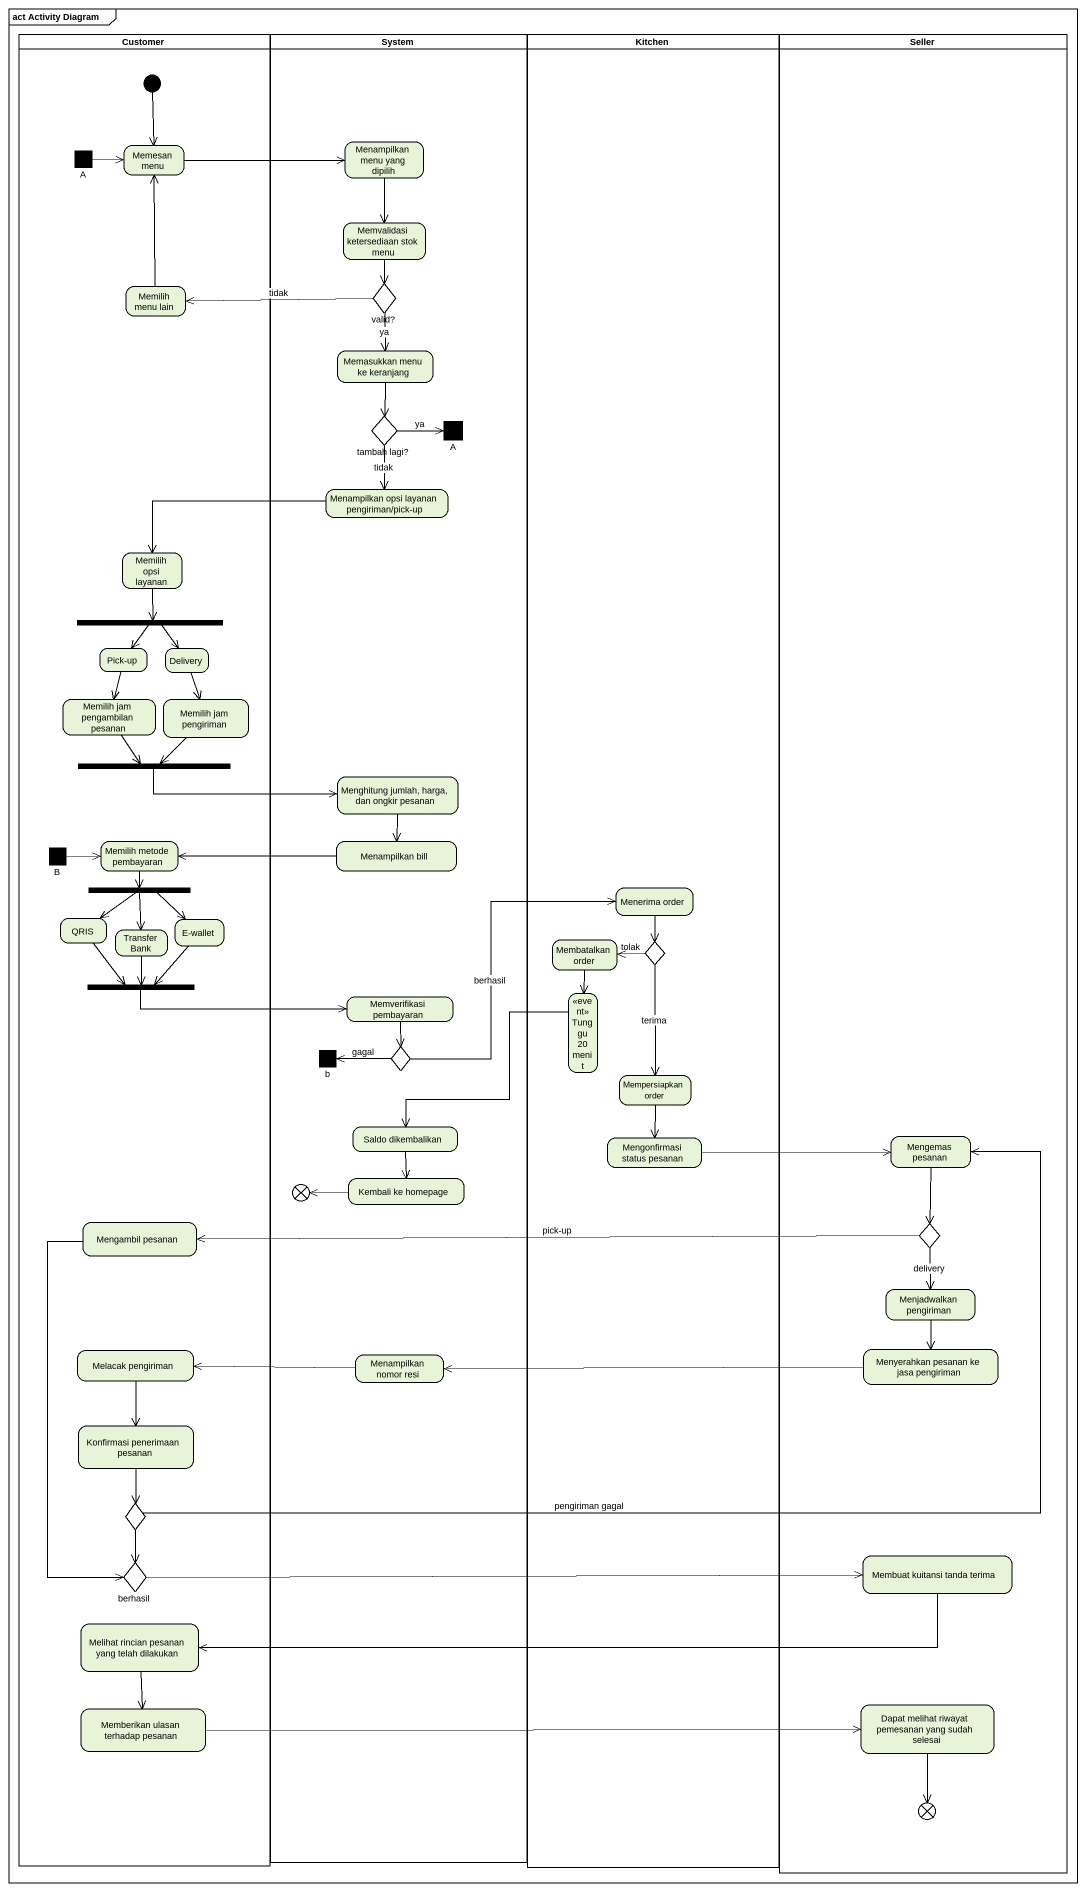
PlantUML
@startuml
mainframe act Activity Diagram
hide empty description
state Customer <<partition>> {
  state A <<fork>>
  state "Memesan menu" as Memesan_menu
  state "Memilih menu lain" as Memilih_menu_lain
  state "Memilih opsi layanan" as Memilih_opsi_layanan
  state fork1 <<fork>>
  state "Pick-up" as Pick_up
  state Delivery
  state "Memilih jam pengambilan pesanan" as Memilih_jam_pengambilan
  state "Memilih jam pengiriman" as Memilih_jam_pengiriman
  state fork2 <<join>>
  state B <<fork>>
  state "Memilih metode pembayaran" as Memilih_metode_pembayaran
  state fork3 <<fork>>
  state QRIS
  state "Transfer Bank" as Transfer_Bank
  state "E-wallet" as E_wallet
  state fork4 <<join>>
  state "Mengambil pesanan" as Mengambil_pesanan
  state "Melacak pengiriman" as Melacak_pengiriman
  state "Konfirmasi penerimaan pesanan" as Konfirmasi_penerimaan
  state choice4 <<choice>>
  state berhasil <<choice>>
  state "Melihat rincian pesanan yang telah dilakukan" as Melihat_rincian_pesanan
  state "Memberikan ulasan terhadap pesanan" as Memberikan_ulasan_terhadap
  [*] --> Memesan_menu
}
state System <<partition>> {
  state "Menampilkan menu yang dipilih" as Menampilkan_menu_yang
  state "Memvalidasi ketersediaan stok menu" as Memvalidasi_ketersediaan
  state "valid?" as valid <<choice>>
  state "Memasukkan menu ke keranjang" as Memasukkan_menu_ke_keranjang
  state "tambah lagi?" as tambah_lagi <<choice>>
  state "A" as A_2 <<join>>
  state "Menampilkan opsi layanan pengiriman/pick-up" as Menampilkan_opsi_layanan
  state "Menghitung jumlah, harga, dan ongkir pesanan" as Menghitung_jumlah_harga_dan
  state "Menampilkan bill" as Menampilkan_bill
  state "Memverifikasi pembayaran" as Memverifikasi_pembayaran
  state b <<join>>
  state choice2 <<choice>>
  state "Saldo dikembalikan" as Saldo_dikembalikan
  state flowfinal1 <<end>>
  state "Kembali ke homepage" as Kembali_ke_homepage
  state "Menampilkan nomor resi" as Menampilkan_nomor_resi
}
state Kitchen <<partition>> {
  state "Menerima order" as Menerima_order
  state "Membatalkan order" as Membatalkan_order
  state choice1 <<choice>>
  state "Tunggu 20 menit" as Tunggu_20_menit <<event>>
  state "Mempersiapkan order" as Mempersiapkan_order
  state "Mengonfirmasi status pesanan" as Mengonfirmasi_status_pesanan
}
state Seller <<partition>> {
  state "Mengemas pesanan" as Mengemas_pesanan
  state choice3 <<choice>>
  state "Menjadwalkan pengiriman" as Menjadwalkan_pengiriman
  state "Menyerahkan pesanan ke jasa pengiriman" as Menyerahkan_pesanan_ke_jasa
  state "Membuat kuitansi tanda terima" as Membuat_kuitansi_tanda
  state "Dapat melihat riwayat pemesanan yang sudah selesai" as Dapat_melihat_riwayat
  state flowfinal2 <<end>>
}
A -right-> Memesan_menu
Memesan_menu -right-> Menampilkan_menu_yang
Menampilkan_menu_yang --> Memvalidasi_ketersediaan
Memvalidasi_ketersediaan --> valid
Memilih_menu_lain -up-> Memesan_menu
valid -left-> Memilih_menu_lain : tidak
valid --> Memasukkan_menu_ke_keranjang : ya
Memasukkan_menu_ke_keranjang --> tambah_lagi
tambah_lagi -right-> A_2 : ya
tambah_lagi --> Menampilkan_opsi_layanan : tidak
Menampilkan_opsi_layanan -left-> Memilih_opsi_layanan
Memilih_opsi_layanan --> fork1
fork1 --> Pick_up
fork1 --> Delivery
Pick_up --> Memilih_jam_pengambilan
Delivery --> Memilih_jam_pengiriman
Memilih_jam_pengambilan --> fork2
Memilih_jam_pengiriman --> fork2
fork2 -right-> Menghitung_jumlah_harga_dan
Menghitung_jumlah_harga_dan --> Menampilkan_bill
B -right-> Memilih_metode_pembayaran
Memilih_metode_pembayaran --> fork3
Menampilkan_bill -left-> Memilih_metode_pembayaran
fork3 --> QRIS
fork3 --> Transfer_Bank
fork3 --> E_wallet
Menerima_order --> choice1
QRIS --> fork4
Transfer_Bank --> fork4
E_wallet --> fork4
Membatalkan_order --> Tunggu_20_menit
choice1 -left-> Membatalkan_order : tolak
choice1 --> Mempersiapkan_order : terima
fork4 -right-> Memverifikasi_pembayaran
Memverifikasi_pembayaran --> choice2
Tunggu_20_menit -left-> Saldo_dikembalikan
choice2 -up-> Menerima_order : berhasil
choice2 -left-> b : gagal
Mempersiapkan_order --> Mengonfirmasi_status_pesanan
Saldo_dikembalikan --> Kembali_ke_homepage
Mengonfirmasi_status_pesanan -right-> Mengemas_pesanan
Mengemas_pesanan --> choice3
Kembali_ke_homepage -left-> flowfinal1
Mengambil_pesanan --> berhasil
choice3 -left-> Mengambil_pesanan : pick-up
choice3 --> Menjadwalkan_pengiriman : delivery
Menjadwalkan_pengiriman --> Menyerahkan_pesanan_ke_jasa
Melacak_pengiriman --> Konfirmasi_penerimaan
Menampilkan_nomor_resi -left-> Melacak_pengiriman
Menyerahkan_pesanan_ke_jasa -left-> Menampilkan_nomor_resi
Konfirmasi_penerimaan --> choice4
choice4 -right-> Mengemas_pesanan : pengiriman gagal
choice4 --> berhasil
berhasil -right-> Membuat_kuitansi_tanda
Membuat_kuitansi_tanda -left-> Melihat_rincian_pesanan
Melihat_rincian_pesanan --> Memberikan_ulasan_terhadap
Memberikan_ulasan_terhadap -right-> Dapat_melihat_riwayat
Dapat_melihat_riwayat --> flowfinal2
@enduml
